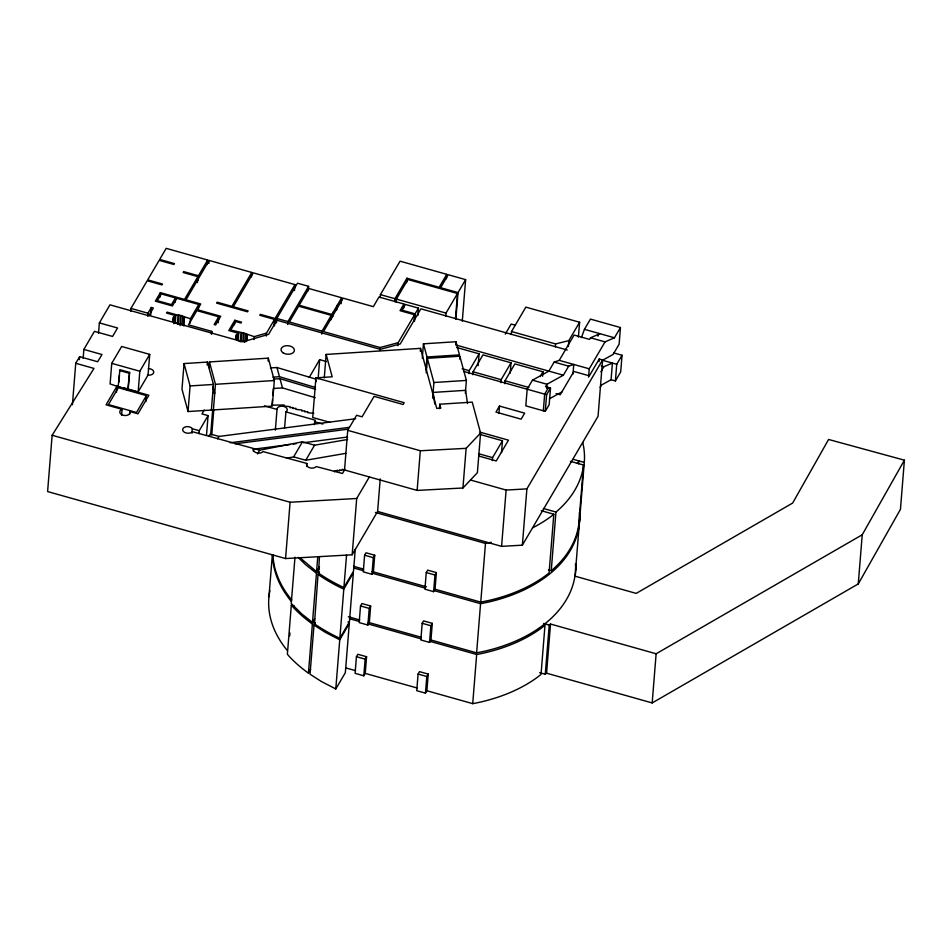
<?xml version="1.0" encoding="UTF-8"?>
<svg xmlns="http://www.w3.org/2000/svg" width="952" height="952" viewBox="0 0 952 952"><rect width="100%" height="100%" fill="white"/><g stroke="black" fill="none" stroke-linecap="round" stroke-linejoin="round"><path stroke-width="1.43" d="M72.412 404.778L75.743 363.295L93.974 368.424L52.134 435.266L47.6 491.565L285.564 558.55L352.169 554.79L377.611 511.45L380.241 478.868M79.385 359.63L79.623 356.667L97.675 361.748L101.983 354.537L83.859 349.432L83.145 358.321M98.544 333.283L99.377 322.906L109.968 304.83L148.821 315.767L153.355 308.043L151.32 307.472L147.965 313.208L147.715 316.171M124.129 387.916L138.159 391.867L148.06 374.993L149.726 354.382L121.654 346.48L111.753 363.355L110.099 383.965L127.782 389.856L128.234 389.07L129.579 372.422L119.892 369.697L118.108 387.131M116.453 392.188L116.929 386.262L148.869 395.258L137.981 413.811L129.817 411.502L129.579 414.465M118.893 382.18L119.452 375.243M121.618 415.262L122.094 409.336L106.041 404.814L116.929 386.262M130.698 311.375L130.936 308.412L147.167 280.769L161.935 284.922L162.459 284.017L147.703 279.864L159.162 260.348L173.918 264.501L174.442 263.597L159.686 259.444L166.195 248.353L207.667 260.027L207.31 264.466M127.782 389.856L129.579 372.422M138.159 391.867L139.825 371.256L149.726 354.382M150.725 314.886L151.32 307.472M145.93 401.542L146.406 395.615L118.334 387.714L108.433 404.576L136.505 412.478L146.406 395.615M160.019 297.072L160.376 292.633L184.533 299.428L197.897 276.651L183.141 272.498L183.665 271.594L198.433 275.747L207.667 260.027M173.074 321.621L173.442 317.171L175.822 315.647L175.192 323.061M175.073 302.367L175.43 297.916L161.305 293.942L157.342 300.689L171.467 304.664L175.43 297.916M173.847 323.716L174.442 316.314M177.334 324.108L178.06 315.219L167.088 312.137L166.552 313.041L175.822 315.647M178.381 324.049L179.107 315.16L190.412 318.706L198.754 304.485L176.882 298.321L172.395 305.973L155.355 301.177L160.376 292.633M180.011 325.715L180.844 315.338M181.772 324.692L182.486 315.814M183.2 325.405L183.915 316.516M183.843 325.941L184.557 317.052M211.368 410.05L213.426 384.441L207.393 362.069L184.045 363.569L181.987 389.178L188.032 411.55L272.272 406.135L274.331 380.526L268.297 358.154L209.428 361.938L208.964 367.627M190.055 323.144L190.412 318.706M197.421 282.577L197.897 276.651M198.075 280.197L198.433 275.747M188.032 411.55L190.091 385.941L184.045 363.569M198.278 310.411L198.754 304.485M192.078 433.231L192.161 428.388A5.165 3.296 4.6 0 0 184.331 427.329A5.165 3.296 4.6 0 0 184.64 432.387A5.165 3.296 4.6 0 0 192.363 431.684L259.729 450.201L302.474 441.799L314.577 445.203L347.551 439.503M208.881 263.395L209.119 260.431L251.792 272.45L251.435 276.889M199.004 433.66L199.242 430.697L208.083 415.631L201.967 413.918L204.216 410.074M207.167 364.913L207.393 362.069M211.582 334.366L211.82 331.403L188.496 324.834L196.85 310.614L218.722 316.778L218.246 322.704M206.536 434.897L208.083 415.631M212.736 389.463L212.962 386.69L214.735 393.271L212.712 393.402M210.654 434.909L212.677 409.729M213.403 409.919L215.461 384.31L209.428 361.938M211.76 434.993L213.784 409.8M234.478 324.703L234.835 320.253L241.51 322.133L240.987 323.037L235.751 321.562L230.777 330.058L243.748 333.057L254.22 336.663L266.5 333.093L274.533 319.408L259.777 315.255L260.301 314.35L275.068 318.503L294.965 284.6L253.244 272.855L233.335 306.758L248.103 310.911L247.568 311.816L216.604 303.105L217.127 302.2L231.883 306.354L251.792 272.45M235.989 339.328L236.346 334.878L238.738 333.355L238.107 340.768M236.881 339.947L237.357 334.021M240.249 341.816L240.963 332.926M241.296 341.756L242.01 332.867M243.034 341.935L243.748 333.057M244.676 342.411L245.39 333.521M246.223 341.637L246.818 334.235M246.996 340.685L247.472 334.759M253.982 339.626L254.22 336.663M253.41 451.438L253.422 448.856A5.165 3.296 4.6 0 0 256.671 452.831A5.165 3.296 4.6 0 0 263.014 451.581L306.889 463.457L306.663 466.183M266.262 336.056L266.5 333.093M268.071 360.998L268.297 358.154M274.057 325.334L274.533 319.408M274.474 325.917L275.068 318.503M276.437 322.895L276.794 318.444L297.476 283.208L308.603 286.338L308.246 290.776M272.45 399.602L272.01 405.147L284.136 404.993L284.053 406.028L290.062 406.671L289.979 407.694L293.026 407.504L292.942 408.539L295.989 408.337L295.905 409.372L301.903 410.003L301.82 411.038L304.866 410.847L304.783 411.871L307.829 411.68L307.746 412.704L313.755 413.346M272.784 395.437L273.343 388.499L282.482 387.904L315.243 397.698M275.354 430.161L277.02 409.419A5.165 3.296 4.6 0 1 283.934 406.456A5.165 3.296 4.6 0 1 285.933 411.883L284.553 428.21M287.683 324.537L287.92 321.574L308.603 286.338M268.976 596.69L272.355 554.754M294.489 290.527L294.965 284.6M285.564 558.55L290.098 502.251L52.134 435.266M294.977 557.206L291.252 603.473L301.701 613.885L312.494 622.406L314.672 618.693M294.085 605.9L291.324 605.115L287.373 654.286L289.539 656.749A154.76 98.651 4.6 0 0 307.306 672.326L308.436 673.112L310.602 669.423M289.694 635.865L289.932 632.973M334.497 471.775L334.58 470.657L337.008 471.347L337.091 470.228L339.519 470.919L339.602 469.8L342.018 470.49L342.125 469.3L417.131 490.411L462.934 487.995L477.392 472.704L480.582 433.053L472.24 402.137L439.753 404.219L440.824 408.17L436.766 408.432L420.546 348.361L326.155 354.43L332.188 376.802L315.909 377.849L312.72 417.5L329.808 422.307M314.231 424.651L315.35 420.213L285.933 411.883M318.111 378.908L319.658 359.642L326.488 361.57M321.788 334.14L322.026 331.177L331.308 315.362L298.654 306.175L289.36 321.99L322.026 331.177M324.263 377.932L326.155 354.43M330.951 319.812L331.308 315.362M331.486 318.908L331.843 314.469L341.661 297.75L308.995 288.551L299.178 305.259L331.843 314.469M332.902 316.492L333.26 312.042M336.794 309.864L337.151 305.425M308.436 673.112L312.399 623.953L314.565 620.264M312.494 622.406L316.457 573.235L319.348 568.308M300.094 557.824L316.576 571.676L317.754 557.003M315.362 622.727L314.005 625.059L310.043 674.218L321.407 681.513L335.782 688.962L345.338 672.707L349.289 623.536L348.063 621.787M319.408 572.057L318.027 574.401L314.457 623.846A154.843 98.699 4.6 0 0 336.782 636.84L339.852 638.245L349.42 621.953L353.37 572.795L343.803 589.086L339.852 638.245M319.444 556.694L318.527 573.104A154.867 98.71 4.6 0 0 340.852 586.111L343.922 587.515L353.501 571.212L355.274 549.209M341.185 303.676L341.661 297.75M344.541 469.979L347.73 430.328L356.572 415.274L362.069 416.821L374.1 396.341L403.124 404.505L404.195 402.696L315.909 377.849M343.922 587.515L346.528 555.242M335.782 688.962L339.745 639.803L349.289 623.536M352.169 554.79L356.702 498.491L369.424 476.821M380.181 297.583L380.419 294.62L400.054 261.181L446.762 274.331L446.405 278.781M379.86 350.491L380.098 347.528L398.162 342.696L414.56 314.755L400.042 310.673L403.934 304.045L379.003 297.024L373.339 306.663L343.113 298.154L323.478 331.593L380.098 347.528M356.441 656.69L355.108 673.35L363.819 675.801L365.223 673.385L366.568 656.737L357.857 654.286L356.441 656.69L365.151 659.153L366.568 656.737M360.522 605.948L359.19 622.596L367.9 625.048L369.317 622.644L370.649 605.996L361.938 603.544L360.522 605.948L369.233 608.399L370.649 605.996M364.604 555.206L363.271 571.855L371.982 574.306L373.398 571.89L374.731 555.242L366.02 552.791L364.604 555.206L373.315 557.658L374.731 555.242M363.819 675.801L365.151 659.153M367.9 625.048L369.233 608.399M371.982 574.306L373.315 557.658M394.699 301.665L394.937 298.702L406.968 278.222L439.158 287.278L446.762 274.331M396.151 302.07L396.389 299.106L407.884 279.531L457.495 293.502L455.472 318.682M397.924 345.659L398.162 342.696M403.577 308.496L403.934 304.045M406.599 282.661L406.968 278.222M414.084 320.681L414.56 314.755M414.501 321.264L415.096 313.851L418.452 308.127L405.385 304.45L402.03 310.173L415.096 313.851M417.857 315.54L418.452 308.127M420.308 351.3L420.546 348.361M422.307 358.047L423.45 343.827L455.937 341.732L459.483 354.894L427.008 356.988L423.45 343.827M425.972 369.792L427.008 356.988M426.198 372.815L427.365 358.297L459.84 356.215L466.373 380.419L465.349 393.224M417.131 490.411L420.32 450.76L347.73 430.328M432.636 398.162L433.898 382.514L427.365 358.297M445.762 316.04L446 313.077L457.495 293.502M418.095 674.052L416.75 690.7L425.461 693.151L426.877 690.747L428.221 674.087L419.511 671.636L418.095 674.052L426.805 676.503L428.221 674.087M422.176 623.298L420.832 639.958L429.542 642.41L430.958 639.994L432.303 623.346L423.592 620.894L422.176 623.298L430.887 625.75L432.303 623.346M426.258 572.557L424.925 589.205L433.624 591.656L435.04 589.252L436.385 572.592L427.674 570.141L426.258 572.557L434.969 575.008L436.385 572.592M439.407 408.622L439.753 404.219M425.461 693.151L426.805 676.503M429.542 642.41L430.887 625.75M433.624 591.656L434.969 575.008M455.877 319.265L458.031 292.597L465.635 279.638L448.213 274.735L440.609 287.694L458.031 292.597M455.71 344.576L455.937 341.732M462.291 321.122L465.635 279.638M459.614 359.059L459.84 356.215M468.955 373.636L469.193 370.673L479.094 353.811L456.639 347.492M462.934 487.995L466.123 448.344L480.582 433.053M472.823 374.731L473.061 371.768L482.962 354.894L511.034 362.795L510.201 373.172M478.142 365.663L479.094 353.811M430.994 640.006L476.619 652.846L480.57 603.687L487.686 602.247A151.689 96.688 4.6 0 0 579.423 512.521M435.028 589.24L480.76 602.116L485.484 543.437L491.137 542.295M472.716 703.647L476.666 654.488L479.546 653.964A151.82 96.783 4.6 0 0 540.641 628.629L544.984 625.274L541.034 674.433L536.69 677.788A151.82 96.783 4.6 0 1 475.595 703.123L472.716 703.647L425.568 690.378M492.327 460.601L492.565 457.638L502.466 440.764L480.022 434.445M500.895 382.633L501.133 379.669L511.034 362.795M498.907 413.465L499.502 406.064L524.671 413.144L521.125 419.166L495.968 412.085L499.502 406.064M504.762 383.715L505 380.752L514.901 363.89L542.973 371.792L542.616 376.23M501.514 452.617L502.466 440.764M511.283 334.485L511.522 331.522L525.849 307.127L579.613 322.252L578.411 337.067M556.087 393.604L560.192 394.771L573.877 371.47L589.359 375.826L599.225 359.023L602.58 359.963L598.058 416.262L522.362 545.175L501.585 546.353L506.119 490.054L470.49 480.022M522.362 545.175L526.884 488.888L602.58 359.963M543.33 410.788L544.675 394.14L548.566 387.512M546.65 388.416L546.983 384.251L563.37 375.195L568.677 366.163L573.758 364.449L572.973 374.16M545.27 411.335L546.615 394.687L550.506 388.059L545.567 386.667L546.983 384.251L532.465 380.169L527.158 389.201L525.813 405.861L545.27 411.335L549.161 404.707L550.506 388.059M555.361 346.897L555.599 343.934L568.82 340.626L579.613 322.252M541.26 510.7L553.814 514.235L549.09 572.914L547.567 574.175A151.725 96.711 4.6 0 1 487.829 600.688L480.76 602.116M568.344 346.552L568.82 340.626M548.435 569.927L551.232 570.712L555.956 512.033L557.574 510.7A151.309 96.449 4.6 0 0 583.35 466.777L583.54 465.04L570.427 461.351M539.665 672.647L545.27 674.23L549.221 625.071L550.518 624.036L656.13 653.774L862.226 534.774L904.4 460.173L828.597 439.467L792.647 503.061L636.186 593.393L575.115 576.198L575.353 574.627A151.82 96.783 4.6 0 0 575.508 563.667M545.27 674.23L546.567 673.195L550.518 624.036M578.673 463.862L578.792 460.899M588.574 377.135L589.24 368.805L605.055 341.875L614.445 337.781L620.466 327.548L590.454 319.098L584.445 329.332L581.422 337.603M583.54 465.04L578.637 525.456A151.309 96.449 4.6 0 1 552.85 569.379L551.232 570.712M575.567 570.2L584.409 460.78A151.725 96.711 4.6 0 0 582.755 442.502M599.01 361.712L599.225 359.023M600.141 387.44L601.581 384.977L611.077 379.729L612.41 363.081L603.877 366.698L600.879 371.815M611.077 379.729L615.397 380.943L616.729 364.295L622.037 355.263L613.516 352.859M620.466 327.548L619.121 344.196L613.112 354.43L602.759 360.153M622.037 355.263L620.704 371.911L615.397 380.943M546.567 673.195L652.179 702.933L656.13 653.774M652.179 702.933L858.264 583.933L862.226 534.774M904.4 460.173L900.449 509.332L858.264 583.933M579.518 521.113L579.685 519.459A151.725 96.711 4.6 0 0 579.732 513.378M597.951 336.175L598.963 333.426M75.743 363.295L79.623 356.667M83.859 349.432L94.438 331.344L112.586 336.449L117.56 327.976L99.377 322.906M209.119 260.431L185.985 299.82L200.741 303.985L197.385 309.709L220.709 316.278L215.616 324.953L214.164 324.549L218.722 316.778M210.939 332.902L211.82 331.403M234.835 320.253L228.789 330.558L238.738 333.355M149 315.469L239.154 340.804A6.712 4.272 4.6 0 0 245.842 340.959L268.583 334.354L276.877 320.229L380.253 349.325L400.221 343.981L420.879 308.817L567.297 350.027M208.857 436.397L210.273 433.981L218.984 436.433L355.655 418.737M217.568 438.848L218.984 436.433M257.528 453.973L259.729 450.201M309.257 377.361L319.658 359.642M286.504 458.269L293.632 456.865L302.474 441.799M293.632 456.865L305.735 460.268L314.577 445.203M344.636 469.8L342.482 473.477L316.243 466.563A5.165 3.296 4.6 0 1 309.9 467.813A5.165 3.296 4.6 0 1 306.651 463.838L306.889 463.457M316.576 571.676L319.479 566.726M505.262 334.116L511.176 324.049L515.437 325.251M540.141 376.611L542.973 371.792M589.24 368.805L559.24 360.368L554.159 362.069L548.852 371.113L532.465 380.169M559.24 360.368L574.092 335.056L589.585 339.424L590.538 337.793L599.927 333.7M577.376 463.303L578.911 460.935M173.442 317.171L172.966 320.419L176.251 323.097M236.346 334.878L235.87 338.127L239.154 340.804M553.814 514.235L552.279 515.508A151.725 96.711 4.6 0 1 532.668 527.801M549.423 398.817L562.025 391.843M122.094 409.336L121.106 409.812A5.165 3.296 4.6 0 0 123.105 415.239A5.165 3.296 4.6 0 0 130.043 412.347L129.817 411.502M476.619 652.846L483.723 651.406A151.689 96.688 4.6 0 0 575.615 564.12M305.735 460.268L345.873 453.33M230.194 442.775L349.229 427.353M235.013 443.822L348.17 429.162M255.041 449.023L290.312 444.453M293.252 444.072L296.191 443.692M303.545 442.74L347.635 437.027M270.451 367.936L276.972 367.508L315.433 379.003L316.147 381.633M272.938 377.147L279.46 376.718L315.064 387.357M273.474 379.122L279.995 378.694L315.6 389.332M190.091 385.941L213.426 384.441M215.461 384.31L274.331 380.526M433.898 382.514L466.373 380.419M178.06 315.219L179.107 315.16M290.098 502.251L356.702 498.491M506.119 490.054L526.884 488.888M420.32 450.76L466.123 448.344M287.92 321.574L276.794 318.444M584.445 329.332L614.445 337.781M590.538 337.793L605.055 341.875M380.419 294.62L394.937 298.702M396.389 299.106L446 313.077M511.522 331.522L555.599 343.934M601.854 360.106L616.729 364.295M601.236 365.949L603.877 366.698M554.159 362.069L568.677 366.163M455.925 345.005L563.37 375.195M462.172 368.698L469.193 370.673M473.061 371.768L501.133 379.669M505 380.752L528.86 387.476M463.767 371.435L546.615 394.687M130.936 308.412L147.965 313.208M479.927 432.137L508.463 440.169L496.254 460.958L479.082 456.115M573.163 459.316L584.231 462.434M478.535 453.688L492.565 457.638M264.382 405.861L277.02 409.419M111.753 363.355L139.825 371.256M314.469 421.712L322.883 424.08M119.44 370.471L129.115 373.196M543.366 508.487L555.956 512.033M192.435 428.781L199.242 430.697M377.611 511.45L501.585 546.353M375.433 512.462L485.484 543.437M353.561 566.309L363.557 569.129M372.137 571.545L426.448 586.825M353.68 567.963L363.652 570.772M372.208 573.187L424.961 588.038M433.517 590.442L480.57 603.687M543.616 623.489L549.221 625.071M348.301 616.729L359.701 619.942M368.257 622.346L421.01 637.197M349.515 618.693L359.523 621.501M368.091 623.917L420.951 638.804M429.519 641.208L476.666 654.488M345.564 667.852L355.56 670.672M365.568 673.481L417 687.963M343.803 589.086L340.745 587.682A154.843 98.699 4.6 0 1 318.42 574.687L318.027 574.401M339.745 639.803L325.358 632.354L314.005 625.059M312.399 623.953L311.256 623.167A154.76 98.651 4.6 0 1 293.502 607.59L291.324 605.115M316.457 573.235L305.651 564.726L298.071 557.372M291.776 599.962L289.051 596.606A151.689 96.688 4.6 0 1 272.926 554.849M426.282 365.949L426.639 367.258M276.972 367.508L279.46 376.718M279.995 378.694L282.482 387.904M467.503 403.481L465.576 390.332L433.1 392.426L434.802 404.112M287.195 650.383A151.82 96.783 4.6 0 1 269.892 590.668M291.157 601.224A151.82 96.783 4.6 0 1 272.617 554.814M148.393 368.555A5.165 3.296 4.6 0 1 153.724 372.41A5.165 3.296 4.6 0 1 147.453 375.028M283.172 352.883A6.712 4.272 4.6 0 0 294.251 351.217A6.712 4.272 4.6 0 0 285.731 345.766A6.712 4.272 4.6 0 0 283.172 352.883"/></g></svg>
